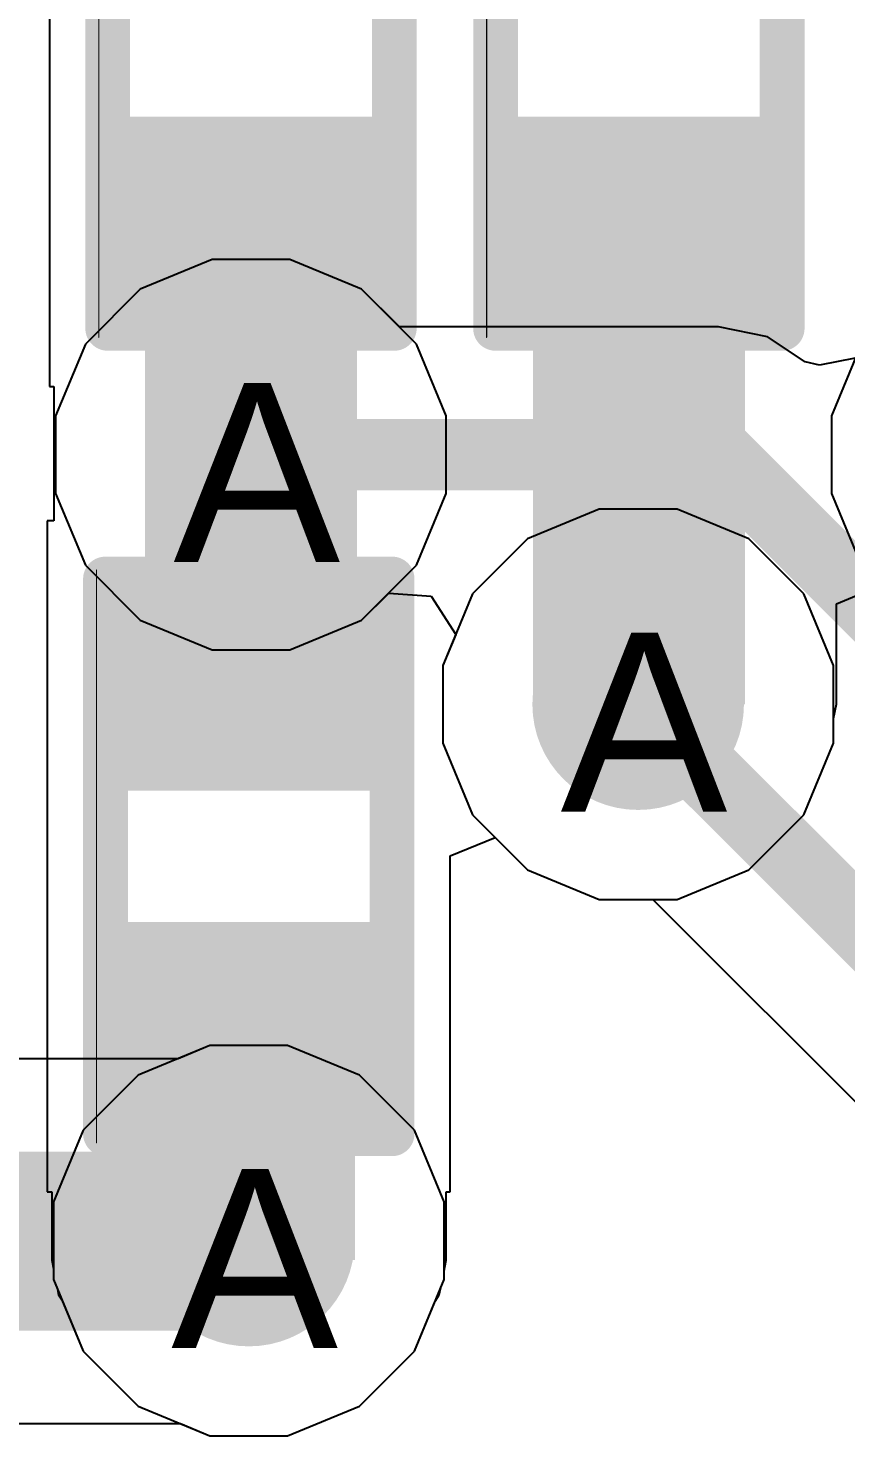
# Model space of a CAD drawing. Header units: inches. Extents: x 0 to 208, y 0 to 213.
# Drawn here: x 4.8629 to 4.9542, y 0.9572 to 1.1146 of the extents above; entities that cross this region are included whole.
import ezdxf

# ---------------------------------------------------------------- set-up
doc = ezdxf.new("R2010")
doc.units = ezdxf.units.IN
doc.header["$MEASUREMENT"] = 0
for name, color, linetype in [('Bottom Layer', 5, 'Continuous'), ('Drill Drawing', 1, 'Continuous'), ('L2_GND1', 16, 'Continuous'), ('L3_SIG1', 76, 'Continuous'), ('L4_PWR', 90, 'Continuous'), ('L5_GND2', 156, 'Continuous'), ('L6_SIG2', 130, 'Continuous'), ('L7_GND3', 216, 'Continuous'), ('Top Layer', 1, 'Continuous'), ('Top Overlay', 2, 'Continuous'), ('Top Paste', 8, 'Continuous'), ('Top Solder', 216, 'Continuous'), ('Via Holes', 16, 'Continuous')]:
    doc.layers.add(name, color=color, linetype=linetype)
doc.styles.add('Arial', font='', dxfattribs={"height": 0.2})
doc.styles.get('Arial').set_extended_font_data('Arial')

# ---------------------------------------------------------------- blocks, each defined once
blk = doc.blocks.new('R___0402_172')
at = {"layer": 'Top Layer'}
for points in [[(-0.0274998, -0.0125011), (-0.0274998, 0.0124989), (-0.009499800000000003, 0.0124989), (-0.009499799999999997, -0.0125011)], [(0.009500200000000002, -0.0125011), (0.009500199999999997, 0.0124989), (0.0275002, 0.0124989), (0.0275002, -0.0125011)]]:
    blk.add_hatch(color=1, dxfattribs=at).paths.add_polyline_path(points)
at = {"layer": 'Top Paste'}
for points in [[(-0.0274998, -0.0125011), (-0.0274998, 0.0124989), (-0.009499800000000003, 0.0124989), (-0.009499799999999997, -0.0125011)], [(0.009500200000000002, -0.0125011), (0.009500199999999997, 0.0124989), (0.0275002, 0.0124989), (0.0275002, -0.0125011)]]:
    blk.add_hatch(color=8, dxfattribs=at).paths.add_polyline_path(points)
at = {"layer": 'Top Solder'}
for points in [[(-0.0296652, -0.0146665), (-0.0296652, 0.0146643), (-0.007334400000000003, 0.0146643), (-0.007334399999999997, -0.0146665)], [(0.007334800000000003, -0.0146665), (0.007334799999999997, 0.0146643), (0.0296656, 0.0146643), (0.0296656, -0.0146665)]]:
    blk.add_hatch(color=216, dxfattribs=at).paths.add_polyline_path(points)
at = {"layer": 'Top Overlay'}
for points in [[(0.0310002, 0.0159989, 0.005, 0.005, 0), (-0.0309998, 0.0159989, 0.005, 0.005, 0)], [(-0.0309998, -0.0160011, 0.005, 0.005, 0), (-0.0309998, 0.0159989, 0.005, 0.005, 0)], [(0.0310002, -0.0160011, 0.005, 0.005, 0), (0.0310002, 0.0159989, 0.005, 0.005, 0)], [(0.0310002, -0.0160011, 0.005, 0.005, 0), (-0.0309998, -0.0160011, 0.005, 0.005, 0)], [(0.0320002, -0.0170011, 0.000127, 0.000127, 0), (-0.0319998, -0.0170011, 0.000127, 0.000127, 0)]]:
    blk.add_lwpolyline(points, format="xyseb", dxfattribs=at)
for points in [[(-0.0322498, 0.0159989, 0.0025, 0.0025, 1), (-0.0297498, 0.0159989, 0.0025, 0.0025, 1)], [(-0.0322498, 0.0159989, 0.0025, 0.0025, 1), (-0.0297498, 0.0159989, 0.0025, 0.0025, 1)], [(0.0297502, 0.0159989, 0.0025, 0.0025, 1), (0.0322502, 0.0159989, 0.0025, 0.0025, 1)], [(0.0297502, 0.0159989, 0.0025, 0.0025, 1), (0.0322502, 0.0159989, 0.0025, 0.0025, 1)], [(-0.0322498, -0.0160011, 0.0025, 0.0025, 1), (-0.0297498, -0.0160011, 0.0025, 0.0025, 1)], [(-0.0322498, -0.0160011, 0.0025, 0.0025, 1), (-0.0297498, -0.0160011, 0.0025, 0.0025, 1)], [(0.0297502, -0.0160011, 0.0025, 0.0025, 1), (0.0322502, -0.0160011, 0.0025, 0.0025, 1)], [(0.0297502, -0.0160011, 0.0025, 0.0025, 1), (0.0322502, -0.0160011, 0.0025, 0.0025, 1)], [(-0.0320315, -0.0170011, 6.35e-05, 6.35e-05, 1), (-0.0319681, -0.0170011, 6.35e-05, 6.35e-05, 1)], [(0.0319685, -0.0170011, 6.35e-05, 6.35e-05, 1), (0.0320319, -0.0170011, 6.35e-05, 6.35e-05, 1)]]:
    blk.add_lwpolyline(points, format="xyseb", close=True, dxfattribs=at)
blk = doc.blocks.new('R___0402_173')
at = {"layer": 'Top Layer'}
for points in [[(-0.0275018, -0.0125002), (-0.0275018, 0.0124998), (-0.009501800000000003, 0.0124998), (-0.009501799999999998, -0.0125002)], [(0.009498200000000004, -0.0125002), (0.009498199999999997, 0.0124998), (0.0274982, 0.0124998), (0.0274982, -0.0125002)]]:
    blk.add_hatch(color=1, dxfattribs=at).paths.add_polyline_path(points)
at = {"layer": 'Top Paste'}
for points in [[(-0.0275018, -0.0125002), (-0.0275018, 0.0124998), (-0.009501800000000003, 0.0124998), (-0.009501799999999998, -0.0125002)], [(0.009498200000000004, -0.0125002), (0.009498199999999997, 0.0124998), (0.0274982, 0.0124998), (0.0274982, -0.0125002)]]:
    blk.add_hatch(color=8, dxfattribs=at).paths.add_polyline_path(points)
at = {"layer": 'Top Solder'}
for points in [[(-0.0296672, -0.0146656), (-0.0296672, 0.0146652), (-0.007336400000000003, 0.0146652), (-0.007336399999999997, -0.0146656)], [(0.007332800000000003, -0.0146656), (0.007332799999999997, 0.0146652), (0.0296636, 0.0146652), (0.0296636, -0.0146656)]]:
    blk.add_hatch(color=216, dxfattribs=at).paths.add_polyline_path(points)
at = {"layer": 'Top Overlay'}
for points in [[(0.0309982, 0.0159998, 0.005, 0.005, 0), (-0.0310018, 0.0159998, 0.005, 0.005, 0)], [(-0.0310018, -0.0160002, 0.005, 0.005, 0), (-0.0310018, 0.0159998, 0.005, 0.005, 0)], [(0.0309982, -0.0160002, 0.005, 0.005, 0), (0.0309982, 0.0159998, 0.005, 0.005, 0)], [(0.0309982, -0.0160002, 0.005, 0.005, 0), (-0.0310018, -0.0160002, 0.005, 0.005, 0)], [(0.0319982, -0.0170002, 0.000127, 0.000127, 0), (-0.0320018, -0.0170002, 0.000127, 0.000127, 0)]]:
    blk.add_lwpolyline(points, format="xyseb", dxfattribs=at)
for points in [[(-0.0322518, 0.0159998, 0.0025, 0.0025, 1), (-0.0297518, 0.0159998, 0.0025, 0.0025, 1)], [(-0.0322518, 0.0159998, 0.0025, 0.0025, 1), (-0.0297518, 0.0159998, 0.0025, 0.0025, 1)], [(0.0297482, 0.0159998, 0.0025, 0.0025, 1), (0.0322482, 0.0159998, 0.0025, 0.0025, 1)], [(0.0297482, 0.0159998, 0.0025, 0.0025, 1), (0.0322482, 0.0159998, 0.0025, 0.0025, 1)], [(-0.0322518, -0.0160002, 0.0025, 0.0025, 1), (-0.0297518, -0.0160002, 0.0025, 0.0025, 1)], [(-0.0322518, -0.0160002, 0.0025, 0.0025, 1), (-0.0297518, -0.0160002, 0.0025, 0.0025, 1)], [(0.0297482, -0.0160002, 0.0025, 0.0025, 1), (0.0322482, -0.0160002, 0.0025, 0.0025, 1)], [(0.0297482, -0.0160002, 0.0025, 0.0025, 1), (0.0322482, -0.0160002, 0.0025, 0.0025, 1)], [(-0.0320335, -0.0170002, 6.35e-05, 6.35e-05, 1), (-0.0319701, -0.0170002, 6.35e-05, 6.35e-05, 1)], [(0.0319665, -0.0170002, 6.35e-05, 6.35e-05, 1), (0.0320299, -0.0170002, 6.35e-05, 6.35e-05, 1)]]:
    blk.add_lwpolyline(points, format="xyseb", close=True, dxfattribs=at)
blk = doc.blocks.new('R___0402_261')
at = {"layer": 'Top Layer'}
for points in [[(-0.0275002, -0.0125002), (-0.0275002, 0.0124998), (-0.009500200000000002, 0.0124998), (-0.009500199999999997, -0.0125002)], [(0.009499800000000003, -0.0125002), (0.009499799999999997, 0.0124998), (0.0274998, 0.0124998), (0.0274998, -0.0125002)]]:
    blk.add_hatch(color=1, dxfattribs=at).paths.add_polyline_path(points)
at = {"layer": 'Top Paste'}
for points in [[(-0.0275002, -0.0125002), (-0.0275002, 0.0124998), (-0.009500200000000002, 0.0124998), (-0.009500199999999997, -0.0125002)], [(0.009499800000000003, -0.0125002), (0.009499799999999997, 0.0124998), (0.0274998, 0.0124998), (0.0274998, -0.0125002)]]:
    blk.add_hatch(color=8, dxfattribs=at).paths.add_polyline_path(points)
at = {"layer": 'Top Solder'}
for points in [[(-0.0296656, -0.0146656), (-0.0296656, 0.0146652), (-0.007334800000000003, 0.0146652), (-0.007334799999999997, -0.0146656)], [(0.007334400000000003, -0.0146656), (0.007334399999999997, 0.0146652), (0.0296652, 0.0146652), (0.0296652, -0.0146656)]]:
    blk.add_hatch(color=216, dxfattribs=at).paths.add_polyline_path(points)
at = {"layer": 'Top Overlay'}
for points in [[(-0.0310002, -0.0160002, 0.005, 0.005, 0), (-0.0310002, 0.0159998, 0.005, 0.005, 0)], [(0.0309998, 0.0159998, 0.005, 0.005, 0), (-0.0310002, 0.0159998, 0.005, 0.005, 0)], [(0.0309998, -0.0160002, 0.005, 0.005, 0), (0.0309998, 0.0159998, 0.005, 0.005, 0)], [(0.0309998, -0.0160002, 0.005, 0.005, 0), (-0.0310002, -0.0160002, 0.005, 0.005, 0)], [(0.0319998, -0.0170002, 0.000127, 0.000127, 0), (-0.0320002, -0.0170002, 0.000127, 0.000127, 0)]]:
    blk.add_lwpolyline(points, format="xyseb", dxfattribs=at)
for points in [[(-0.0322502, 0.0159998, 0.0025, 0.0025, 1), (-0.0297502, 0.0159998, 0.0025, 0.0025, 1)], [(-0.0322502, 0.0159998, 0.0025, 0.0025, 1), (-0.0297502, 0.0159998, 0.0025, 0.0025, 1)], [(0.0297498, 0.0159998, 0.0025, 0.0025, 1), (0.0322498, 0.0159998, 0.0025, 0.0025, 1)], [(0.0297498, 0.0159998, 0.0025, 0.0025, 1), (0.0322498, 0.0159998, 0.0025, 0.0025, 1)], [(-0.0322502, -0.0160002, 0.0025, 0.0025, 1), (-0.0297502, -0.0160002, 0.0025, 0.0025, 1)], [(-0.0322502, -0.0160002, 0.0025, 0.0025, 1), (-0.0297502, -0.0160002, 0.0025, 0.0025, 1)], [(0.0297498, -0.0160002, 0.0025, 0.0025, 1), (0.0322498, -0.0160002, 0.0025, 0.0025, 1)], [(0.0297498, -0.0160002, 0.0025, 0.0025, 1), (0.0322498, -0.0160002, 0.0025, 0.0025, 1)], [(-0.0320319, -0.0170002, 6.35e-05, 6.35e-05, 1), (-0.0319685, -0.0170002, 6.35e-05, 6.35e-05, 1)], [(0.0319681, -0.0170002, 6.35e-05, 6.35e-05, 1), (0.0320315, -0.0170002, 6.35e-05, 6.35e-05, 1)]]:
    blk.add_lwpolyline(points, format="xyseb", close=True, dxfattribs=at)

msp = doc.modelspace()

# ---------------------------------------------------------------- hatches: boundary and pattern name
at = {"layer": 'Bottom Layer'}
h = msp.add_hatch(color=5, dxfattribs=at)
edge = h.paths.add_edge_path()
edge.add_arc((4.8877678, 1.0668902), 0.011811, 0, 360)
h = msp.add_hatch(color=5, dxfattribs=at)
edge = h.paths.add_edge_path()
edge.add_arc((4.9309998, 1.0390002), 0.011811, 0, 360)
h = msp.add_hatch(color=5, dxfattribs=at)
edge = h.paths.add_edge_path()
edge.add_arc((4.8875258, 0.9790542), 0.011811, 0, 360)
at = {"layer": 'L2_GND1'}
h = msp.add_hatch(color=16, dxfattribs=at)
edge = h.paths.add_edge_path()
edge.add_arc((4.8877678, 1.0668902), 0.011811, 0, 360)
h = msp.add_hatch(color=16, dxfattribs=at)
edge = h.paths.add_edge_path()
edge.add_arc((4.9309998, 1.0390002), 0.011811, 0, 360)
h = msp.add_hatch(color=16, dxfattribs=at)
edge = h.paths.add_edge_path()
edge.add_arc((4.8875258, 0.9790542), 0.011811, 0, 360)
at = {"layer": 'L3_SIG1'}
h = msp.add_hatch(color=76, dxfattribs=at)
edge = h.paths.add_edge_path()
edge.add_arc((4.8877678, 1.0668902), 0.011811, 0, 360)
h = msp.add_hatch(color=76, dxfattribs=at)
edge = h.paths.add_edge_path()
edge.add_arc((4.9309998, 1.0390002), 0.011811, 0, 360)
h = msp.add_hatch(color=76, dxfattribs=at)
edge = h.paths.add_edge_path()
edge.add_arc((4.8875258, 0.9790542), 0.011811, 0, 360)
at = {"layer": 'L4_PWR'}
h = msp.add_hatch(color=90, dxfattribs=at)
edge = h.paths.add_edge_path()
edge.add_arc((4.8877678, 1.0668902), 0.011811, 0, 360)
h = msp.add_hatch(color=90, dxfattribs=at)
edge = h.paths.add_edge_path()
edge.add_arc((4.9309998, 1.0390002), 0.011811, 0, 360)
h = msp.add_hatch(color=90, dxfattribs=at)
edge = h.paths.add_edge_path()
edge.add_arc((4.8875258, 0.9790542), 0.011811, 0, 360)
at = {"layer": 'L5_GND2'}
h = msp.add_hatch(color=156, dxfattribs=at)
edge = h.paths.add_edge_path()
edge.add_arc((4.8877678, 1.0668902), 0.011811, 0, 360)
h = msp.add_hatch(color=156, dxfattribs=at)
edge = h.paths.add_edge_path()
edge.add_arc((4.9309998, 1.0390002), 0.011811, 0, 360)
h = msp.add_hatch(color=156, dxfattribs=at)
edge = h.paths.add_edge_path()
edge.add_arc((4.8875258, 0.9790542), 0.011811, 0, 360)
at = {"layer": 'L6_SIG2'}
h = msp.add_hatch(color=130, dxfattribs=at)
edge = h.paths.add_edge_path()
edge.add_arc((4.8877678, 1.0668902), 0.011811, 0, 360)
h = msp.add_hatch(color=130, dxfattribs=at)
edge = h.paths.add_edge_path()
edge.add_arc((4.9309998, 1.0390002), 0.011811, 0, 360)
h = msp.add_hatch(color=130, dxfattribs=at)
edge = h.paths.add_edge_path()
edge.add_arc((4.8875258, 0.9790542), 0.011811, 0, 360)
at = {"layer": 'L7_GND3'}
h = msp.add_hatch(color=216, dxfattribs=at)
edge = h.paths.add_edge_path()
edge.add_arc((4.8877678, 1.0668902), 0.011811, 0, 360)
h = msp.add_hatch(color=216, dxfattribs=at)
edge = h.paths.add_edge_path()
edge.add_arc((4.9309998, 1.0390002), 0.011811, 0, 360)
h = msp.add_hatch(color=216, dxfattribs=at)
edge = h.paths.add_edge_path()
edge.add_arc((4.8875258, 0.9790542), 0.011811, 0, 360)
at = {"layer": 'Top Layer'}
for points in [[(4.8759558, 1.0405002), (4.8996198, 1.0405002), (4.8996198, 1.0975042), (4.8759558, 1.0975042)], [(4.9192658, 1.0390002), (4.9429298, 1.0390002), (4.9429298, 1.0975062), (4.9192658, 1.0975062)], [(4.8757138, 0.9768862), (4.8993778, 0.9768862), (4.8993778, 1.0075002), (4.8757138, 1.0075002)]]:
    msp.add_hatch(color=1, dxfattribs=at).paths.add_polyline_path(points)
h = msp.add_hatch(color=1, dxfattribs=at)
edge = h.paths.add_edge_path()
edge.add_arc((4.8877678, 1.0668902), 0.011811, 0, 360)
h = msp.add_hatch(color=1, dxfattribs=at)
edge = h.paths.add_edge_path()
edge.add_arc((4.9309998, 1.0390002), 0.011811, 0, 360)
h = msp.add_hatch(color=1, dxfattribs=at)
edge = h.paths.add_edge_path()
edge.add_arc((4.8875258, 0.9790542), 0.011811, 0, 360)
at = {"layer": 'Via Holes'}
h = msp.add_hatch(color=7, dxfattribs=at)
edge = h.paths.add_edge_path()
edge.add_arc((4.8877678, 1.0668902), 0.0059055, 0, 360)
h = msp.add_hatch(color=7, dxfattribs=at)
edge = h.paths.add_edge_path()
edge.add_arc((4.9309998, 1.0390002), 0.0059055, 0, 360)
h = msp.add_hatch(color=7, dxfattribs=at)
edge = h.paths.add_edge_path()
edge.add_arc((4.8875258, 0.9790542), 0.0059055, 0, 360)

# ---------------------------------------------------------------- linework, layer by layer
at = {"layer": 'Bottom Layer'}
for p, q in [((4.8834293, 1.0887012), (4.8754129, 1.0853807)), ((4.8921063, 1.0887012), (4.8834293, 1.0887012)), ((4.9001227, 1.0853807), (4.8921063, 1.0887012)), ((4.8754129, 1.0853807), (4.8692773, 1.0792451)), ((4.9062583, 1.0792451), (4.9001227, 1.0853807)), ((4.8692773, 1.0792451), (4.8659568, 1.0712287)), ((4.9095788, 1.0712287), (4.9062583, 1.0792451)), ((4.9558933, 1.0792471), (4.9525728, 1.0712307)), ((4.8659568, 1.0712287), (4.8659568, 1.0625517)), ((4.9095788, 1.0625517), (4.9095788, 1.0712287)), ((4.9525728, 1.0712307), (4.9525728, 1.0625537)), ((4.8659568, 1.0625517), (4.8692773, 1.0545353)), ((4.9062583, 1.0545353), (4.9095788, 1.0625517)), ((4.9525728, 1.0625537), (4.9558933, 1.0545373)), ((4.9266613, 1.0608112), (4.9186449, 1.0574907)), ((4.9353383, 1.0608112), (4.9266613, 1.0608112)), ((4.9433547, 1.0574907), (4.9353383, 1.0608112)), ((4.9186449, 1.0574907), (4.9125093, 1.0513551)), ((4.9494903, 1.0513551), (4.9433547, 1.0574907)), ((4.8692773, 1.0545353), (4.8754129, 1.0483997)), ((4.9001227, 1.0483997), (4.9062583, 1.0545353)), ((4.9125093, 1.0513551), (4.9091888, 1.0433387)), ((4.9528108, 1.0433387), (4.9494903, 1.0513551)), ((4.8754129, 1.0483997), (4.8834293, 1.0450792)), ((4.8921063, 1.0450792), (4.9001227, 1.0483997)), ((4.8834293, 1.0450792), (4.8921063, 1.0450792)), ((4.9091888, 1.0433387), (4.9091888, 1.0346617)), ((4.9528108, 1.0346617), (4.9528108, 1.0433387)), ((4.9091888, 1.0346617), (4.9125093, 1.0266453)), ((4.9494903, 1.0266453), (4.9528108, 1.0346617)), ((4.9125093, 1.0266453), (4.9186449, 1.0205097)), ((4.9433547, 1.0205097), (4.9494903, 1.0266453)), ((4.9186449, 1.0205097), (4.9266613, 1.0171892)), ((4.9353383, 1.0171892), (4.9433547, 1.0205097)), ((4.9266613, 1.0171892), (4.9353383, 1.0171892)), ((4.8831873, 1.0008652), (4.8751709, 0.9975447)), ((4.8918643, 1.0008652), (4.8831873, 1.0008652)), ((4.8998807, 0.9975447), (4.8918643, 1.0008652)), ((4.8751709, 0.9975447), (4.8690353, 0.9914091)), ((4.9060163, 0.9914091), (4.8998807, 0.9975447)), ((4.8690353, 0.9914091), (4.8657148, 0.9833927)), ((4.9093368, 0.9833927), (4.9060163, 0.9914091)), ((4.8657148, 0.9833927), (4.8657148, 0.9747157)), ((4.9093368, 0.9747157), (4.9093368, 0.9833927)), ((4.8657148, 0.9747157), (4.8690353, 0.9666993)), ((4.9060163, 0.9666993), (4.9093368, 0.9747157)), ((4.8690353, 0.9666993), (4.8751709, 0.9605637)), ((4.8998807, 0.9605637), (4.9060163, 0.9666993)), ((4.8751709, 0.9605637), (4.8831873, 0.9572432)), ((4.8918643, 0.9572432), (4.8998807, 0.9605637)), ((4.8831873, 0.9572432), (4.8918643, 0.9572432))]:
    msp.add_line(p, q, dxfattribs=at)
at = {"layer": 'L2_GND1'}
for p, q in [((4.8834293, 1.0887012), (4.8754129, 1.0853807)), ((4.8921063, 1.0887012), (4.8834293, 1.0887012)), ((4.9001227, 1.0853807), (4.8921063, 1.0887012)), ((4.8754129, 1.0853807), (4.8692773, 1.0792451)), ((4.9062583, 1.0792451), (4.9001227, 1.0853807)), ((4.8692773, 1.0792451), (4.8659568, 1.0712287)), ((4.9095788, 1.0712287), (4.9062583, 1.0792451)), ((4.9558933, 1.0792471), (4.9525728, 1.0712307)), ((4.8659568, 1.0712287), (4.8659568, 1.0625517)), ((4.9095788, 1.0625517), (4.9095788, 1.0712287)), ((4.9525728, 1.0712307), (4.9525728, 1.0625537)), ((4.8659568, 1.0625517), (4.8692773, 1.0545353)), ((4.9062583, 1.0545353), (4.9095788, 1.0625517)), ((4.9525728, 1.0625537), (4.9558933, 1.0545373)), ((4.9266613, 1.0608112), (4.9186449, 1.0574907)), ((4.9353383, 1.0608112), (4.9266613, 1.0608112)), ((4.9433547, 1.0574907), (4.9353383, 1.0608112)), ((4.9186449, 1.0574907), (4.9125093, 1.0513551)), ((4.9494903, 1.0513551), (4.9433547, 1.0574907)), ((4.8692773, 1.0545353), (4.8754129, 1.0483997)), ((4.9001227, 1.0483997), (4.9062583, 1.0545353)), ((4.9125093, 1.0513551), (4.9091888, 1.0433387)), ((4.9528108, 1.0433387), (4.9494903, 1.0513551)), ((4.8754129, 1.0483997), (4.8834293, 1.0450792)), ((4.8921063, 1.0450792), (4.9001227, 1.0483997)), ((4.8834293, 1.0450792), (4.8921063, 1.0450792)), ((4.9091888, 1.0433387), (4.9091888, 1.0346617)), ((4.9528108, 1.0346617), (4.9528108, 1.0433387)), ((4.9091888, 1.0346617), (4.9125093, 1.0266453)), ((4.9494903, 1.0266453), (4.9528108, 1.0346617)), ((4.9125093, 1.0266453), (4.9186449, 1.0205097)), ((4.9433547, 1.0205097), (4.9494903, 1.0266453)), ((4.9186449, 1.0205097), (4.9266613, 1.0171892)), ((4.9353383, 1.0171892), (4.9433547, 1.0205097)), ((4.9266613, 1.0171892), (4.9353383, 1.0171892)), ((4.8831873, 1.0008652), (4.8751709, 0.9975447)), ((4.8918643, 1.0008652), (4.8831873, 1.0008652)), ((4.8998807, 0.9975447), (4.8918643, 1.0008652)), ((4.8751709, 0.9975447), (4.8690353, 0.9914091)), ((4.9060163, 0.9914091), (4.8998807, 0.9975447)), ((4.8690353, 0.9914091), (4.8657148, 0.9833927)), ((4.9093368, 0.9833927), (4.9060163, 0.9914091)), ((4.8657148, 0.9833927), (4.8657148, 0.9747157)), ((4.9093368, 0.9747157), (4.9093368, 0.9833927)), ((4.8657148, 0.9747157), (4.8690353, 0.9666993)), ((4.9060163, 0.9666993), (4.9093368, 0.9747157)), ((4.8690353, 0.9666993), (4.8751709, 0.9605637)), ((4.8998807, 0.9605637), (4.9060163, 0.9666993)), ((4.8751709, 0.9605637), (4.8831873, 0.9572432)), ((4.8918643, 0.9572432), (4.8998807, 0.9605637)), ((4.8831873, 0.9572432), (4.8918643, 0.9572432))]:
    msp.add_line(p, q, dxfattribs=at)
at = {"layer": 'L3_SIG1'}
for p, q in [((4.8834293, 1.0887012), (4.8754129, 1.0853807)), ((4.8921063, 1.0887012), (4.8834293, 1.0887012)), ((4.9001227, 1.0853807), (4.8921063, 1.0887012)), ((4.8754129, 1.0853807), (4.8692773, 1.0792451)), ((4.9062583, 1.0792451), (4.9001227, 1.0853807)), ((4.8692773, 1.0792451), (4.8659568, 1.0712287)), ((4.9095788, 1.0712287), (4.9062583, 1.0792451)), ((4.9558933, 1.0792471), (4.9525728, 1.0712307)), ((4.8659568, 1.0712287), (4.8659568, 1.0625517)), ((4.9095788, 1.0625517), (4.9095788, 1.0712287)), ((4.9525728, 1.0712307), (4.9525728, 1.0625537)), ((4.8659568, 1.0625517), (4.8692773, 1.0545353)), ((4.9062583, 1.0545353), (4.9095788, 1.0625517)), ((4.9525728, 1.0625537), (4.9558933, 1.0545373)), ((4.9266613, 1.0608112), (4.9186449, 1.0574907)), ((4.9353383, 1.0608112), (4.9266613, 1.0608112)), ((4.9433547, 1.0574907), (4.9353383, 1.0608112)), ((4.9186449, 1.0574907), (4.9125093, 1.0513551)), ((4.9494903, 1.0513551), (4.9433547, 1.0574907)), ((4.8692773, 1.0545353), (4.8754129, 1.0483997)), ((4.9001227, 1.0483997), (4.9062583, 1.0545353)), ((4.9125093, 1.0513551), (4.9091888, 1.0433387)), ((4.9528108, 1.0433387), (4.9494903, 1.0513551)), ((4.8754129, 1.0483997), (4.8834293, 1.0450792)), ((4.8921063, 1.0450792), (4.9001227, 1.0483997)), ((4.8834293, 1.0450792), (4.8921063, 1.0450792)), ((4.9091888, 1.0433387), (4.9091888, 1.0346617)), ((4.9528108, 1.0346617), (4.9528108, 1.0433387)), ((4.9091888, 1.0346617), (4.9125093, 1.0266453)), ((4.9494903, 1.0266453), (4.9528108, 1.0346617)), ((4.9125093, 1.0266453), (4.9186449, 1.0205097)), ((4.9433547, 1.0205097), (4.9494903, 1.0266453)), ((4.9186449, 1.0205097), (4.9266613, 1.0171892)), ((4.9353383, 1.0171892), (4.9433547, 1.0205097)), ((4.9266613, 1.0171892), (4.9353383, 1.0171892)), ((4.8831873, 1.0008652), (4.8751709, 0.9975447)), ((4.8918643, 1.0008652), (4.8831873, 1.0008652)), ((4.8998807, 0.9975447), (4.8918643, 1.0008652)), ((4.8751709, 0.9975447), (4.8690353, 0.9914091)), ((4.9060163, 0.9914091), (4.8998807, 0.9975447)), ((4.8690353, 0.9914091), (4.8657148, 0.9833927)), ((4.9093368, 0.9833927), (4.9060163, 0.9914091)), ((4.8657148, 0.9833927), (4.8657148, 0.9747157)), ((4.9093368, 0.9747157), (4.9093368, 0.9833927)), ((4.8657148, 0.9747157), (4.8690353, 0.9666993)), ((4.9060163, 0.9666993), (4.9093368, 0.9747157)), ((4.8690353, 0.9666993), (4.8751709, 0.9605637)), ((4.8998807, 0.9605637), (4.9060163, 0.9666993)), ((4.8751709, 0.9605637), (4.8831873, 0.9572432)), ((4.8918643, 0.9572432), (4.8998807, 0.9605637)), ((4.8831873, 0.9572432), (4.8918643, 0.9572432))]:
    msp.add_line(p, q, dxfattribs=at)
at = {"layer": 'L4_PWR'}
for p, q in [((4.8834293, 1.0887012), (4.8754129, 1.0853807)), ((4.8921063, 1.0887012), (4.8834293, 1.0887012)), ((4.9001227, 1.0853807), (4.8921063, 1.0887012)), ((4.8754129, 1.0853807), (4.8692773, 1.0792451)), ((4.9062583, 1.0792451), (4.9001227, 1.0853807)), ((4.8692773, 1.0792451), (4.8659568, 1.0712287)), ((4.9095788, 1.0712287), (4.9062583, 1.0792451)), ((4.9558933, 1.0792471), (4.9525728, 1.0712307)), ((4.8659568, 1.0712287), (4.8659568, 1.0625517)), ((4.9095788, 1.0625517), (4.9095788, 1.0712287)), ((4.9525728, 1.0712307), (4.9525728, 1.0625537)), ((4.8659568, 1.0625517), (4.8692773, 1.0545353)), ((4.9062583, 1.0545353), (4.9095788, 1.0625517)), ((4.9525728, 1.0625537), (4.9558933, 1.0545373)), ((4.9266613, 1.0608112), (4.9186449, 1.0574907)), ((4.9353383, 1.0608112), (4.9266613, 1.0608112)), ((4.9433547, 1.0574907), (4.9353383, 1.0608112)), ((4.9186449, 1.0574907), (4.9125093, 1.0513551)), ((4.9494903, 1.0513551), (4.9433547, 1.0574907)), ((4.8692773, 1.0545353), (4.8754129, 1.0483997)), ((4.9001227, 1.0483997), (4.9062583, 1.0545353)), ((4.9125093, 1.0513551), (4.9091888, 1.0433387)), ((4.9528108, 1.0433387), (4.9494903, 1.0513551)), ((4.8754129, 1.0483997), (4.8834293, 1.0450792)), ((4.8921063, 1.0450792), (4.9001227, 1.0483997)), ((4.8834293, 1.0450792), (4.8921063, 1.0450792)), ((4.9091888, 1.0433387), (4.9091888, 1.0346617)), ((4.9528108, 1.0346617), (4.9528108, 1.0433387)), ((4.9091888, 1.0346617), (4.9125093, 1.0266453)), ((4.9494903, 1.0266453), (4.9528108, 1.0346617)), ((4.9125093, 1.0266453), (4.9186449, 1.0205097)), ((4.9433547, 1.0205097), (4.9494903, 1.0266453)), ((4.9186449, 1.0205097), (4.9266613, 1.0171892)), ((4.9353383, 1.0171892), (4.9433547, 1.0205097)), ((4.9266613, 1.0171892), (4.9353383, 1.0171892)), ((4.8831873, 1.0008652), (4.8796307, 0.999392)), ((4.8918643, 1.0008652), (4.8831873, 1.0008652)), ((4.8998807, 0.9975447), (4.8918643, 1.0008652)), ((4.8796307, 0.999392), (4.8436661, 0.999392)), ((4.9060163, 0.9914091), (4.8998807, 0.9975447)), ((4.9093368, 0.9833927), (4.9060163, 0.9914091)), ((4.9093368, 0.9747157), (4.9093368, 0.9833927)), ((4.9060163, 0.9666993), (4.9093368, 0.9747157)), ((4.8998807, 0.9605637), (4.9060163, 0.9666993)), ((4.8918643, 0.9572432), (4.8998807, 0.9605637)), ((4.8387049, 0.9586084), (4.8798914, 0.9586084)), ((4.8798914, 0.9586084), (4.8831873, 0.9572432)), ((4.8831873, 0.9572432), (4.8918643, 0.9572432))]:
    msp.add_line(p, q, dxfattribs=at)
msp.add_lwpolyline([(4.8387038, 0.9790002, 0.02, 0.02, 0), (4.8875258, 0.9790002, 0.02, 0.02, 0)], format="xyseb", dxfattribs=at)
msp.add_lwpolyline([(4.8825258, 0.9790002, 0.01, 0.01, 1), (4.8925258, 0.9790002, 0.01, 0.01, 1)], format="xyseb", close=True, dxfattribs=at)
at = {"layer": 'L5_GND2'}
for p, q in [((4.8834293, 1.0887012), (4.8754129, 1.0853807)), ((4.8921063, 1.0887012), (4.8834293, 1.0887012)), ((4.9001227, 1.0853807), (4.8921063, 1.0887012)), ((4.8754129, 1.0853807), (4.8692773, 1.0792451)), ((4.9062583, 1.0792451), (4.9001227, 1.0853807)), ((4.8692773, 1.0792451), (4.8659568, 1.0712287)), ((4.9095788, 1.0712287), (4.9062583, 1.0792451)), ((4.9558933, 1.0792471), (4.9525728, 1.0712307)), ((4.8659568, 1.0712287), (4.8659568, 1.0625517)), ((4.9095788, 1.0625517), (4.9095788, 1.0712287)), ((4.9525728, 1.0712307), (4.9525728, 1.0625537)), ((4.8659568, 1.0625517), (4.8692773, 1.0545353)), ((4.9062583, 1.0545353), (4.9095788, 1.0625517)), ((4.9525728, 1.0625537), (4.9558933, 1.0545373)), ((4.9266613, 1.0608112), (4.9186449, 1.0574907)), ((4.9353383, 1.0608112), (4.9266613, 1.0608112)), ((4.9433547, 1.0574907), (4.9353383, 1.0608112)), ((4.9186449, 1.0574907), (4.9125093, 1.0513551)), ((4.9494903, 1.0513551), (4.9433547, 1.0574907)), ((4.8692773, 1.0545353), (4.8754129, 1.0483997)), ((4.9001227, 1.0483997), (4.9062583, 1.0545353)), ((4.9125093, 1.0513551), (4.9091888, 1.0433387)), ((4.9528108, 1.0433387), (4.9494903, 1.0513551)), ((4.8754129, 1.0483997), (4.8834293, 1.0450792)), ((4.8921063, 1.0450792), (4.9001227, 1.0483997)), ((4.8834293, 1.0450792), (4.8921063, 1.0450792)), ((4.9091888, 1.0433387), (4.9091888, 1.0346617)), ((4.9528108, 1.0346617), (4.9528108, 1.0433387)), ((4.9091888, 1.0346617), (4.9125093, 1.0266453)), ((4.9494903, 1.0266453), (4.9528108, 1.0346617)), ((4.9125093, 1.0266453), (4.9186449, 1.0205097)), ((4.9433547, 1.0205097), (4.9494903, 1.0266453)), ((4.9186449, 1.0205097), (4.9266613, 1.0171892)), ((4.9353383, 1.0171892), (4.9433547, 1.0205097)), ((4.9266613, 1.0171892), (4.9353383, 1.0171892)), ((4.8831873, 1.0008652), (4.8751709, 0.9975447)), ((4.8918643, 1.0008652), (4.8831873, 1.0008652)), ((4.8998807, 0.9975447), (4.8918643, 1.0008652)), ((4.8751709, 0.9975447), (4.8690353, 0.9914091)), ((4.9060163, 0.9914091), (4.8998807, 0.9975447)), ((4.8690353, 0.9914091), (4.8657148, 0.9833927)), ((4.9093368, 0.9833927), (4.9060163, 0.9914091)), ((4.8657148, 0.9833927), (4.8657148, 0.9747157)), ((4.9093368, 0.9747157), (4.9093368, 0.9833927)), ((4.8657148, 0.9747157), (4.8690353, 0.9666993)), ((4.9060163, 0.9666993), (4.9093368, 0.9747157)), ((4.8690353, 0.9666993), (4.8751709, 0.9605637)), ((4.8998807, 0.9605637), (4.9060163, 0.9666993)), ((4.8751709, 0.9605637), (4.8831873, 0.9572432)), ((4.8918643, 0.9572432), (4.8998807, 0.9605637)), ((4.8831873, 0.9572432), (4.8918643, 0.9572432))]:
    msp.add_line(p, q, dxfattribs=at)
at = {"layer": 'L6_SIG2'}
for p, q in [((4.8834293, 1.0887012), (4.8754129, 1.0853807)), ((4.8921063, 1.0887012), (4.8834293, 1.0887012)), ((4.9001227, 1.0853807), (4.8921063, 1.0887012)), ((4.8754129, 1.0853807), (4.8692773, 1.0792451)), ((4.9043389, 1.0811645), (4.9001227, 1.0853807)), ((4.9399653, 1.0811645), (4.9043389, 1.0811645)), ((4.9399658, 1.0811646), (4.9399653, 1.0811645)), ((4.9454283, 1.0800779), (4.9399658, 1.0811646)), ((4.8692773, 1.0792451), (4.8659568, 1.0712287)), ((4.9496555, 1.0772535), (4.9454283, 1.0800779)), ((4.9552437, 1.0776788), (4.9512557, 1.0768855)), ((4.9512557, 1.0768855), (4.9496555, 1.0772535)), ((4.8659568, 1.0712287), (4.8659568, 1.0625517)), ((4.8659568, 1.0625517), (4.8692773, 1.0545353)), ((4.8692773, 1.0545353), (4.8754129, 1.0483997)), ((4.9001227, 1.0483997), (4.9031467, 1.0514237)), ((4.9031467, 1.0514237), (4.9078954, 1.0510836)), ((4.9078954, 1.0510836), (4.9106249, 1.0468057)), ((4.8754129, 1.0483997), (4.8834293, 1.0450792)), ((4.8921063, 1.0450792), (4.9001227, 1.0483997)), ((4.9106249, 1.0468057), (4.9091888, 1.0433387)), ((4.8834293, 1.0450792), (4.8921063, 1.0450792)), ((4.9091888, 1.0433387), (4.9091888, 1.0346617)), ((4.9091888, 1.0346617), (4.9125093, 1.0266453)), ((4.9125093, 1.0266453), (4.9186449, 1.0205097)), ((4.9186449, 1.0205097), (4.9266613, 1.0171892)), ((4.9266613, 1.0171892), (4.9326238, 1.0171892)), ((4.9326238, 1.0171892), (4.9779063, 0.9719068)), ((4.8831873, 1.0008652), (4.8751709, 0.9975447)), ((4.8918643, 1.0008652), (4.8831873, 1.0008652)), ((4.8998807, 0.9975447), (4.8918643, 1.0008652)), ((4.8751709, 0.9975447), (4.8690353, 0.9914091)), ((4.9060163, 0.9914091), (4.8998807, 0.9975447)), ((4.8690353, 0.9914091), (4.8657148, 0.9833927)), ((4.9093368, 0.9833927), (4.9060163, 0.9914091)), ((4.8657148, 0.9833927), (4.8657148, 0.9747157)), ((4.9093368, 0.9747157), (4.9093368, 0.9833927)), ((4.8657148, 0.9747157), (4.8690353, 0.9666993)), ((4.9060163, 0.9666993), (4.9093368, 0.9747157)), ((4.8690353, 0.9666993), (4.8751709, 0.9605637)), ((4.8998807, 0.9605637), (4.9060163, 0.9666993)), ((4.8751709, 0.9605637), (4.8831873, 0.9572432)), ((4.8918643, 0.9572432), (4.8998807, 0.9605637)), ((4.8831873, 0.9572432), (4.8918643, 0.9572432))]:
    msp.add_line(p, q, dxfattribs=at)
for points in [[(4.8877678, 1.0668902, 0.008, 0.008, 0), (4.9399658, 1.0668902, 0.008, 0.008, 0)], [(4.9399658, 1.0668902, 0.008, 0.008, 0), (5.002856, 1.004, 0.008, 0.008, 0)], [(4.9309998, 1.0390002, 0.008, 0.008, 0), (4.988, 0.982, 0.008, 0.008, 0)]]:
    msp.add_lwpolyline(points, format="xyseb", dxfattribs=at)
for points in [[(4.8857678, 1.0668902, 0.004, 0.004, 1), (4.8897678, 1.0668902, 0.004, 0.004, 1)], [(4.9379658, 1.0668902, 0.004, 0.004, 1), (4.9419658, 1.0668902, 0.004, 0.004, 1)], [(4.9379658, 1.0668902, 0.004, 0.004, 1), (4.9419658, 1.0668902, 0.004, 0.004, 1)], [(4.9289998, 1.0390002, 0.004, 0.004, 1), (4.9329998, 1.0390002, 0.004, 0.004, 1)]]:
    msp.add_lwpolyline(points, format="xyseb", close=True, dxfattribs=at)
at = {"layer": 'L7_GND3'}
for p, q in [((4.8834293, 1.0887012), (4.8754129, 1.0853807)), ((4.8921063, 1.0887012), (4.8834293, 1.0887012)), ((4.9001227, 1.0853807), (4.8921063, 1.0887012)), ((4.8754129, 1.0853807), (4.8692773, 1.0792451)), ((4.9062583, 1.0792451), (4.9001227, 1.0853807)), ((4.8692773, 1.0792451), (4.8659568, 1.0712287)), ((4.9095788, 1.0712287), (4.9062583, 1.0792451)), ((4.9558933, 1.0792471), (4.9525728, 1.0712307)), ((4.8659568, 1.0712287), (4.8659568, 1.0625517)), ((4.9095788, 1.0625517), (4.9095788, 1.0712287)), ((4.9525728, 1.0712307), (4.9525728, 1.0625537)), ((4.8659568, 1.0625517), (4.8692773, 1.0545353)), ((4.9062583, 1.0545353), (4.9095788, 1.0625517)), ((4.9525728, 1.0625537), (4.9558933, 1.0545373)), ((4.9266613, 1.0608112), (4.9186449, 1.0574907)), ((4.9353383, 1.0608112), (4.9266613, 1.0608112)), ((4.9433547, 1.0574907), (4.9353383, 1.0608112)), ((4.9186449, 1.0574907), (4.9125093, 1.0513551)), ((4.9494903, 1.0513551), (4.9433547, 1.0574907)), ((4.8692773, 1.0545353), (4.8754129, 1.0483997)), ((4.9001227, 1.0483997), (4.9062583, 1.0545353)), ((4.9125093, 1.0513551), (4.9091888, 1.0433387)), ((4.9528108, 1.0433387), (4.9494903, 1.0513551)), ((4.8754129, 1.0483997), (4.8834293, 1.0450792)), ((4.8921063, 1.0450792), (4.9001227, 1.0483997)), ((4.8834293, 1.0450792), (4.8921063, 1.0450792)), ((4.9091888, 1.0433387), (4.9091888, 1.0346617)), ((4.9528108, 1.0346617), (4.9528108, 1.0433387)), ((4.9091888, 1.0346617), (4.9125093, 1.0266453)), ((4.9494903, 1.0266453), (4.9528108, 1.0346617)), ((4.9125093, 1.0266453), (4.9186449, 1.0205097)), ((4.9433547, 1.0205097), (4.9494903, 1.0266453)), ((4.9186449, 1.0205097), (4.9266613, 1.0171892)), ((4.9353383, 1.0171892), (4.9433547, 1.0205097)), ((4.9266613, 1.0171892), (4.9353383, 1.0171892)), ((4.8831873, 1.0008652), (4.8751709, 0.9975447)), ((4.8918643, 1.0008652), (4.8831873, 1.0008652)), ((4.8998807, 0.9975447), (4.8918643, 1.0008652)), ((4.8751709, 0.9975447), (4.8690353, 0.9914091)), ((4.9060163, 0.9914091), (4.8998807, 0.9975447)), ((4.8690353, 0.9914091), (4.8657148, 0.9833927)), ((4.9093368, 0.9833927), (4.9060163, 0.9914091)), ((4.8657148, 0.9833927), (4.8657148, 0.9747157)), ((4.9093368, 0.9747157), (4.9093368, 0.9833927)), ((4.8657148, 0.9747157), (4.8690353, 0.9666993)), ((4.9060163, 0.9666993), (4.9093368, 0.9747157)), ((4.8690353, 0.9666993), (4.8751709, 0.9605637)), ((4.8998807, 0.9605637), (4.9060163, 0.9666993)), ((4.8751709, 0.9605637), (4.8831873, 0.9572432)), ((4.8918643, 0.9572432), (4.8998807, 0.9605637)), ((4.8831873, 0.9572432), (4.8918643, 0.9572432))]:
    msp.add_line(p, q, dxfattribs=at)
at = {"layer": 'Top Layer'}
for p, q in [((4.8652718, 1.1495082), (4.8652718, 1.1115082)), ((4.8652718, 1.1115082), (4.8652718, 1.0745082)), ((4.8652718, 1.0745082), (4.8657599, 1.0745082)), ((4.8657599, 1.0745082), (4.8657599, 1.0595002)), ((4.8657599, 1.0595002), (4.8650258, 1.0595002)), ((4.8650258, 1.0595002), (4.8650258, 1.0215002)), ((4.9531257, 1.0502338), (4.9581257, 1.0523049)), ((4.9531257, 1.0390002), (4.9531257, 1.0502338)), ((4.9528108, 1.0374171), (4.9531257, 1.0390002)), ((4.9528108, 1.0346617), (4.9528108, 1.0374171)), ((4.9494903, 1.0266453), (4.9528108, 1.0346617)), ((4.9433547, 1.0205097), (4.9494903, 1.0266453)), ((4.9100258, 1.0220577), (4.9150258, 1.0241288)), ((4.9150258, 1.0241288), (4.9186449, 1.0205097)), ((4.8650258, 1.0215002), (4.8650258, 0.9845002)), ((4.9100258, 0.9845002), (4.9100258, 1.0220577)), ((4.9186449, 1.0205097), (4.9266613, 1.0171892)), ((4.9353383, 1.0171892), (4.9433547, 1.0205097)), ((4.9266613, 1.0171892), (4.9353383, 1.0171892)), ((4.8650258, 0.9845002), (4.8655179, 0.9845002)), ((4.8655179, 0.9845002), (4.8655179, 0.9768862)), ((4.9095737, 0.9768862), (4.9095737, 0.9845002)), ((4.9095737, 0.9845002), (4.9100258, 0.9845002)), ((4.8655179, 0.9768862), (4.8657148, 0.9758963)), ((4.8657148, 0.9758963), (4.8657148, 0.9747157)), ((4.9093368, 0.9756952), (4.9095737, 0.9768862)), ((4.9093368, 0.9747157), (4.9093368, 0.9756952)), ((4.8657148, 0.9747157), (4.8661666, 0.973625)), ((4.9087976, 0.9729844), (4.908962, 0.9738108)), ((4.908962, 0.9738108), (4.9093368, 0.9747157)), ((4.8661666, 0.973625), (4.866294, 0.9729844)), ((4.866294, 0.9729844), (4.8666569, 0.9724413)), ((4.8666569, 0.9724413), (4.8690353, 0.9666993)), ((4.9060163, 0.9666993), (4.9083295, 0.9722838)), ((4.9083295, 0.9722838), (4.9087976, 0.9729844)), ((4.8690353, 0.9666993), (4.8751709, 0.9605637)), ((4.8998807, 0.9605637), (4.9060163, 0.9666993)), ((4.8751709, 0.9605637), (4.8831873, 0.9572432)), ((4.8918643, 0.9572432), (4.8998807, 0.9605637)), ((4.8831873, 0.9572432), (4.8918643, 0.9572432))]:
    msp.add_line(p, q, dxfattribs=at)
msp.add_lwpolyline([(4.8877678, 1.0935042, 0.008, 0.008, 0), (4.8877718, 1.0935082, 0.008, 0.008, 0)], format="xyseb", dxfattribs=at)
for points in [[(4.8857678, 1.0935042, 0.004, 0.004, 1), (4.8897678, 1.0935042, 0.004, 0.004, 1)], [(4.8857718, 1.0935082, 0.004, 0.004, 1), (4.8897718, 1.0935082, 0.004, 0.004, 1)]]:
    msp.add_lwpolyline(points, format="xyseb", close=True, dxfattribs=at)

# ---------------------------------------------------------------- block references
at = {"rotation": 270}
for name, p in [('R___0402_173', (4.887772, 1.1120064)), ('R___0402_172', (4.9310789, 1.1120064)), ('R___0402_261', (4.887526, 1.022))]:
    msp.add_blockref(name, p, dxfattribs=at)

# ---------------------------------------------------------------- texts
at = {"layer": 'Drill Drawing', "style": 'Arial'}
for p in [(4.8791033, 1.0548935), (4.9223353, 1.0270035), (4.8788613, 0.9670575)]:
    msp.add_text('A', height=0.02, dxfattribs=at).set_placement(p)

doc.saveas('drawing.dxf')
